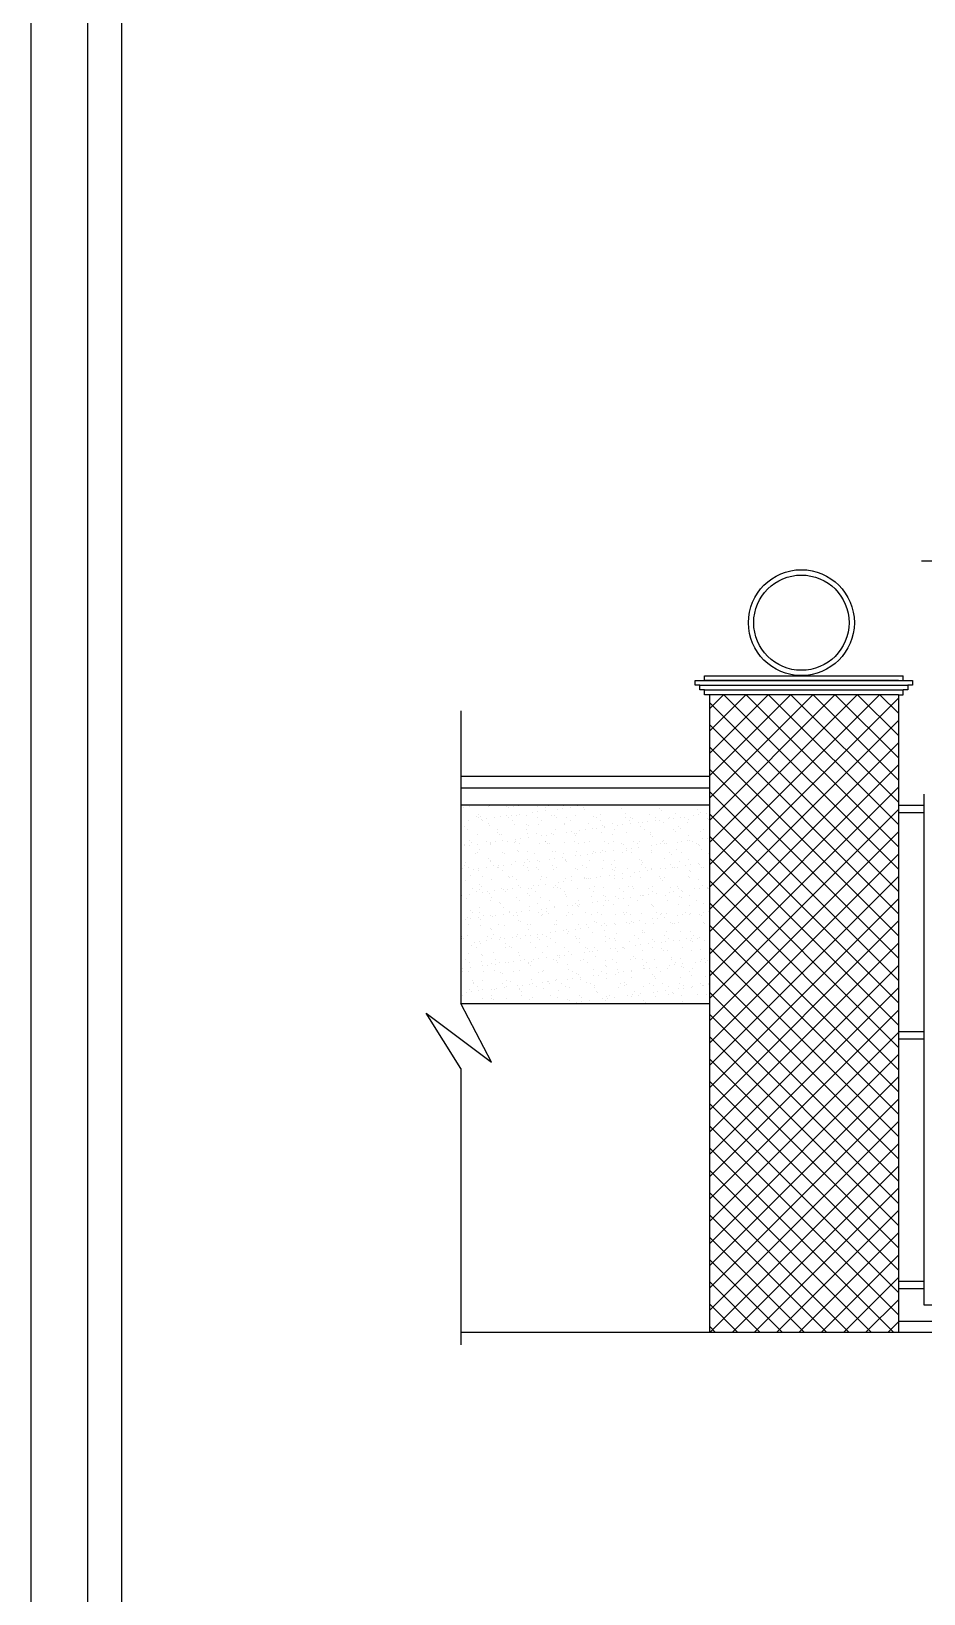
# Model space of a CAD drawing. Header units: metres. Extents: x 9436 to 9850, y -3407 to -3224.
# Drawn here: x 9478.36 to 9482.3, y -3256.16 to -3249.25 of the extents above; entities that cross this region are included whole.
import ezdxf

# ---------------------------------------------------------------- set-up
doc = ezdxf.new("R2010")
doc.units = ezdxf.units.M
doc.header["$MEASUREMENT"] = 0
doc.layers.add('SHEET_1', color=7, linetype='Continuous')

# ---------------------------------------------------------------- blocks, each defined once
blk = doc.blocks.new('GHH')
at = {"lineweight": 25, "ltscale": 60}
blk.add_line((-3.93566, 2.60113), (-1.19515, 2.60113), dxfattribs=at)
at = {"lineweight": 25, "ltscale": 72}
for p, q in [((-4.93581, 2.05164), (-4.93581, 2.07253)), ((-4.93581, 2.07253), (-3.9752, 2.07253)), ((-4.89404, 2.07253), (-4.89404, 2.09341)), ((-4.89404, 2.09341), (-4.01697, 2.09341)), ((-4.87316, 2.07253), (-4.89404, 2.07253)), ((-4.03785, 2.07253), (-4.87316, 2.07253)), ((-4.03785, 2.07253), (-4.01697, 2.07253)), ((-4.01697, 2.07253), (-4.01697, 2.09341)), ((-3.9752, 2.07253), (-3.9752, 2.05164)), ((-4.91493, 2.05164), (-4.93581, 2.05164)), ((-4.91493, 2.03076), (-4.91493, 2.05164)), ((-4.91493, 2.05164), (-4.01697, 2.05164)), ((-4.89404, 2.03076), (-4.91493, 2.03076)), ((-4.89404, 2.00988), (-4.89404, 2.03076)), ((-4.89404, 2.03076), (-4.01697, 2.03076)), ((-4.87316, 2.00988), (-4.89404, 2.00988)), ((-4.87316, 2.00988), (-4.87316, -0.80635)), ((-4.03785, 2.00988), (-4.87316, 2.00988)), ((-4.87316, 1.94684), (-4.81013, 2.00988)), ((-4.87316, 1.8484), (-4.71169, 2.00988)), ((-4.87316, 1.74996), (-4.61324, 2.00988)), ((-4.87316, 1.65152), (-4.5148, 2.00988)), ((-4.87316, 1.55307), (-4.41636, 2.00988)), ((-4.87316, 1.45463), (-4.31792, 2.00988)), ((-4.87316, 1.35619), (-4.21948, 2.00988)), ((-4.87316, 1.25775), (-4.12103, 2.00988)), ((-4.03785, 1.2391), (-4.80862, 2.00988)), ((-4.03785, 1.33755), (-4.71018, 2.00988)), ((-4.03785, 1.43599), (-4.61174, 2.00988)), ((-4.03785, 1.53443), (-4.5133, 2.00988)), ((-4.03785, 1.63287), (-4.41485, 2.00988)), ((-4.03785, 1.73132), (-4.31641, 2.00988)), ((-4.03785, 1.82976), (-4.21797, 2.00988)), ((-4.03785, 1.9282), (-4.11953, 2.00988)), ((-4.03785, 2.00988), (-4.03785, -0.80635)), ((-4.03785, 2.00988), (-4.01697, 2.00988)), ((-4.01697, 2.05164), (-3.99609, 2.05164)), ((-4.01697, 2.00988), (-4.01697, 2.03076)), ((-3.99609, 2.03076), (-4.01697, 2.03076)), ((-3.99609, 2.05164), (-3.99609, 2.03076)), ((-3.9752, 2.05164), (-3.99609, 2.05164)), ((-5.97146, 1.93892), (-5.97146, 0.6461)), ((-4.87316, 1.15931), (-4.03785, 1.99462)), ((-4.03785, 1.14066), (-4.87316, 1.97597)), ((-4.87316, 1.06086), (-4.03785, 1.89617)), ((-4.03785, 1.04222), (-4.87316, 1.87753)), ((-4.87316, 0.96242), (-4.03785, 1.79773)), ((-4.03785, 0.94378), (-4.87316, 1.77909)), ((-4.87316, 0.86398), (-4.03785, 1.69929)), ((-4.03785, 0.84533), (-4.87316, 1.68065)), ((-4.87316, 1.64843), (-5.97146, 1.64843)), ((-4.87316, 1.59753), (-5.97146, 1.59753)), ((-4.87316, 0.76554), (-4.03785, 1.60085)), ((-4.87316, 1.52118), (-5.97146, 1.52118)), ((-5.84509, 1.51882), (-5.84509, 1.51882)), ((-5.71503, 1.51906), (-5.71503, 1.51906)), ((-5.58496, 1.5193), (-5.58496, 1.5193)), ((-5.51797, 1.51921), (-5.51797, 1.51921)), ((-5.4549, 1.51953), (-5.4549, 1.51953)), ((-5.4301, 1.51958), (-5.4301, 1.51958)), ((-5.40864, 1.5206), (-5.40864, 1.5206)), ((-5.32483, 1.51977), (-5.32483, 1.51977)), ((-5.3018, 1.52009), (-5.3018, 1.52009)), ((-5.19477, 1.52001), (-5.19477, 1.52001)), ((-5.06471, 1.52024), (-5.06471, 1.52024)), ((-4.93464, 1.52048), (-4.93464, 1.52048)), ((-4.03785, 0.74689), (-4.87316, 1.5822)), ((-4.03785, 1.52118), (-3.9256, 1.52118)), ((-3.9256, 1.57002), (-3.9256, -0.68591)), ((-5.95974, 1.5102), (-5.95974, 1.5102)), ((-5.93652, 1.4529), (-5.93652, 1.4529)), ((-5.93478, 1.51785), (-5.93478, 1.51785)), ((-5.90078, 1.47295), (-5.90078, 1.47295)), ((-5.89321, 1.47976), (-5.89321, 1.47976)), ((-5.89238, 1.46585), (-5.89238, 1.46585)), ((-5.88551, 1.47271), (-5.88551, 1.47271)), ((-5.87979, 1.46037), (-5.87979, 1.46037)), ((-5.87476, 1.45463), (-5.87476, 1.45463)), ((-5.85805, 1.46323), (-5.85805, 1.46323)), ((-5.84694, 1.51426), (-5.84694, 1.51426)), ((-5.8241, 1.4677), (-5.8241, 1.4677)), ((-5.79394, 1.47243), (-5.79394, 1.47243)), ((-5.76766, 1.51642), (-5.76766, 1.51642)), ((-5.76737, 1.47517), (-5.76737, 1.47517)), ((-5.76231, 1.46609), (-5.76231, 1.46609)), ((-5.75996, 1.50936), (-5.75996, 1.50936)), ((-5.74563, 1.47803), (-5.74563, 1.47803)), ((-5.7447, 1.45487), (-5.7447, 1.45487)), ((-5.73761, 1.51566), (-5.73761, 1.51566)), ((-5.72362, 1.47607), (-5.72362, 1.47607)), ((-5.71168, 1.48251), (-5.71168, 1.48251)), ((-5.68114, 1.4765), (-5.68114, 1.4765)), ((-5.65495, 1.48997), (-5.65495, 1.48997)), ((-5.63321, 1.49284), (-5.63321, 1.49284)), ((-5.63225, 1.46633), (-5.63225, 1.46633)), ((-5.63077, 1.51514), (-5.63077, 1.51514)), ((-5.61464, 1.45511), (-5.61464, 1.45511)), ((-5.59925, 1.49731), (-5.59925, 1.49731)), ((-5.59807, 1.51272), (-5.59807, 1.51272)), ((-5.57181, 1.47789), (-5.57181, 1.47789)), ((-5.5565, 1.47463), (-5.5565, 1.47463)), ((-5.5488, 1.46758), (-5.5488, 1.46758)), ((-5.54252, 1.50477), (-5.54252, 1.50477)), ((-5.52078, 1.50764), (-5.52078, 1.50764)), ((-5.50218, 1.46656), (-5.50218, 1.46656)), ((-5.48683, 1.51211), (-5.48683, 1.51211)), ((-5.48457, 1.45534), (-5.48457, 1.45534)), ((-5.46497, 1.47738), (-5.46497, 1.47738)), ((-5.43095, 1.51129), (-5.43095, 1.51129)), ((-5.42325, 1.50423), (-5.42325, 1.50423)), ((-5.38692, 1.47094), (-5.38692, 1.47094)), ((-5.37212, 1.4668), (-5.37212, 1.4668)), ((-5.35451, 1.45558), (-5.35451, 1.45558)), ((-5.35217, 1.48144), (-5.35217, 1.48144)), ((-5.26136, 1.5076), (-5.26136, 1.5076)), ((-5.24284, 1.48284), (-5.24284, 1.48284)), ((-5.24206, 1.46703), (-5.24206, 1.46703)), ((-5.22444, 1.45581), (-5.22444, 1.45581)), ((-5.21979, 1.4695), (-5.21979, 1.4695)), ((-5.21209, 1.46245), (-5.21209, 1.46245)), ((-5.136, 1.48233), (-5.136, 1.48233)), ((-5.11199, 1.46727), (-5.11199, 1.46727)), ((-5.11105, 1.45344), (-5.11105, 1.45344)), ((-5.09438, 1.45605), (-5.09438, 1.45605)), ((-5.09424, 1.50616), (-5.09424, 1.50616)), ((-5.08654, 1.49911), (-5.08654, 1.49911)), ((-5.05432, 1.46091), (-5.05432, 1.46091)), ((-5.05021, 1.46581), (-5.05021, 1.46581)), ((-5.03258, 1.46377), (-5.03258, 1.46377)), ((-5.0232, 1.48639), (-5.0232, 1.48639)), ((-4.99863, 1.46824), (-4.99863, 1.46824)), ((-4.98193, 1.46751), (-4.98193, 1.46751)), ((-4.96432, 1.45629), (-4.96432, 1.45629)), ((-4.9419, 1.47571), (-4.9419, 1.47571)), ((-4.92465, 1.50247), (-4.92465, 1.50247)), ((-4.92016, 1.47857), (-4.92016, 1.47857)), ((-4.91387, 1.48778), (-4.91387, 1.48778)), ((-4.8862, 1.48304), (-4.8862, 1.48304)), ((-4.88308, 1.46438), (-4.88308, 1.46438)), ((-4.87539, 1.45732), (-4.87539, 1.45732)), ((-4.87316, 0.66709), (-4.03785, 1.5024)), ((-4.03785, 0.64845), (-4.87316, 1.48376)), ((-4.03785, 1.48966), (-3.9256, 1.48966)), ((-5.97048, 1.44843), (-5.97048, 1.44843)), ((-5.95711, 1.42972), (-5.95711, 1.42972)), ((-5.94142, 1.414), (-5.94142, 1.414)), ((-5.89815, 1.39247), (-5.89815, 1.39247)), ((-5.84918, 1.43941), (-5.84918, 1.43941)), ((-5.84431, 1.43379), (-5.84431, 1.43379)), ((-5.81136, 1.41424), (-5.81136, 1.41424)), ((-5.80761, 1.40132), (-5.80761, 1.40132)), ((-5.79991, 1.39427), (-5.79991, 1.39427)), ((-5.79131, 1.39196), (-5.79131, 1.39196)), ((-5.73498, 1.43518), (-5.73498, 1.43518)), ((-5.68205, 1.43798), (-5.68205, 1.43798)), ((-5.6813, 1.41448), (-5.6813, 1.41448)), ((-5.67851, 1.39602), (-5.67851, 1.39602)), ((-5.67436, 1.43092), (-5.67436, 1.43092)), ((-5.63802, 1.39763), (-5.63802, 1.39763)), ((-5.62814, 1.43467), (-5.62814, 1.43467)), ((-5.61644, 1.38691), (-5.61644, 1.38691)), ((-5.5947, 1.38977), (-5.5947, 1.38977)), ((-5.56918, 1.39742), (-5.56918, 1.39742)), ((-5.56074, 1.39424), (-5.56074, 1.39424)), ((-5.55123, 1.41471), (-5.55123, 1.41471)), ((-5.51534, 1.43873), (-5.51534, 1.43873)), ((-5.51247, 1.43428), (-5.51247, 1.43428)), ((-5.50401, 1.40171), (-5.50401, 1.40171)), ((-5.48228, 1.40457), (-5.48228, 1.40457)), ((-5.4709, 1.39619), (-5.4709, 1.39619)), ((-5.4632, 1.38914), (-5.4632, 1.38914)), ((-5.46234, 1.3969), (-5.46234, 1.3969)), ((-5.44832, 1.40904), (-5.44832, 1.40904)), ((-5.42117, 1.41495), (-5.42117, 1.41495)), ((-5.40601, 1.44013), (-5.40601, 1.44013)), ((-5.39159, 1.41651), (-5.39159, 1.41651)), ((-5.36985, 1.41937), (-5.36985, 1.41937)), ((-5.34954, 1.40097), (-5.34954, 1.40097)), ((-5.34535, 1.43285), (-5.34535, 1.43285)), ((-5.33765, 1.42579), (-5.33765, 1.42579)), ((-5.3359, 1.42384), (-5.3359, 1.42384)), ((-5.30131, 1.3925), (-5.30131, 1.3925)), ((-5.29917, 1.43962), (-5.29917, 1.43962)), ((-5.2911, 1.41518), (-5.2911, 1.41518)), ((-5.27917, 1.43131), (-5.27917, 1.43131)), ((-5.25743, 1.43417), (-5.25743, 1.43417)), ((-5.24021, 1.40236), (-5.24021, 1.40236)), ((-5.22347, 1.43864), (-5.22347, 1.43864)), ((-5.18637, 1.44368), (-5.18637, 1.44368)), ((-5.17576, 1.42915), (-5.17576, 1.42915)), ((-5.16674, 1.44611), (-5.16674, 1.44611)), ((-5.16104, 1.41542), (-5.16104, 1.41542)), ((-5.14501, 1.44897), (-5.14501, 1.44897)), ((-5.13419, 1.39106), (-5.13419, 1.39106)), ((-5.13337, 1.40185), (-5.13337, 1.40185)), ((-5.12649, 1.38401), (-5.12649, 1.38401)), ((-5.07704, 1.44507), (-5.07704, 1.44507)), ((-5.03098, 1.41566), (-5.03098, 1.41566)), ((-5.02057, 1.40591), (-5.02057, 1.40591)), ((-5.00864, 1.42772), (-5.00864, 1.42772)), ((-5.00094, 1.42066), (-5.00094, 1.42066)), ((-4.9702, 1.44456), (-4.9702, 1.44456)), ((-4.9646, 1.38737), (-4.9646, 1.38737)), ((-4.91124, 1.40731), (-4.91124, 1.40731)), ((-4.90091, 1.41589), (-4.90091, 1.41589)), ((-4.87316, 0.56865), (-4.03785, 1.40396)), ((-4.03785, 0.55001), (-4.87316, 1.38532)), ((-5.9711, 1.34981), (-5.9711, 1.34981)), ((-5.95448, 1.34925), (-5.95448, 1.34925)), ((-5.95371, 1.3425), (-5.95371, 1.3425)), ((-5.93316, 1.36466), (-5.93316, 1.36466)), ((-5.93197, 1.34537), (-5.93197, 1.34537)), ((-5.92546, 1.35761), (-5.92546, 1.35761)), ((-5.89801, 1.34984), (-5.89801, 1.34984)), ((-5.89552, 1.312), (-5.89552, 1.312)), ((-5.88913, 1.32431), (-5.88913, 1.32431)), ((-5.85864, 1.36127), (-5.85864, 1.36127)), ((-5.84167, 1.35331), (-5.84167, 1.35331)), ((-5.84128, 1.3573), (-5.84128, 1.3573)), ((-5.84103, 1.35005), (-5.84103, 1.35005)), ((-5.81955, 1.36017), (-5.81955, 1.36017)), ((-5.78559, 1.36464), (-5.78559, 1.36464)), ((-5.76357, 1.36097), (-5.76357, 1.36097)), ((-5.73235, 1.35471), (-5.73235, 1.35471)), ((-5.72886, 1.37211), (-5.72886, 1.37211)), ((-5.72858, 1.3615), (-5.72858, 1.3615)), ((-5.722, 1.32288), (-5.722, 1.32288)), ((-5.71431, 1.31582), (-5.71431, 1.31582)), ((-5.71097, 1.35028), (-5.71097, 1.35028)), ((-5.70712, 1.37497), (-5.70712, 1.37497)), ((-5.67587, 1.31555), (-5.67587, 1.31555)), ((-5.67317, 1.37944), (-5.67317, 1.37944)), ((-5.62551, 1.35419), (-5.62551, 1.35419)), ((-5.59852, 1.36174), (-5.59852, 1.36174)), ((-5.59645, 1.35953), (-5.59645, 1.35953)), ((-5.58875, 1.35248), (-5.58875, 1.35248)), ((-5.5809, 1.35052), (-5.5809, 1.35052)), ((-5.56655, 1.31694), (-5.56655, 1.31694)), ((-5.55242, 1.31918), (-5.55242, 1.31918)), ((-5.51271, 1.35826), (-5.51271, 1.35826)), ((-5.46845, 1.36198), (-5.46845, 1.36198)), ((-5.45971, 1.31643), (-5.45971, 1.31643)), ((-5.45084, 1.35076), (-5.45084, 1.35076)), ((-5.42686, 1.35584), (-5.42686, 1.35584)), ((-5.40338, 1.35965), (-5.40338, 1.35965)), ((-5.38529, 1.31775), (-5.38529, 1.31775)), ((-5.35308, 1.31344), (-5.35308, 1.31344)), ((-5.34691, 1.32049), (-5.34691, 1.32049)), ((-5.33839, 1.36221), (-5.33839, 1.36221)), ((-5.33134, 1.3163), (-5.33134, 1.3163)), ((-5.32078, 1.35099), (-5.32078, 1.35099)), ((-5.29739, 1.32077), (-5.29739, 1.32077)), ((-5.29654, 1.35914), (-5.29654, 1.35914)), ((-5.25974, 1.35441), (-5.25974, 1.35441)), ((-5.25204, 1.34735), (-5.25204, 1.34735)), ((-5.24066, 1.32824), (-5.24066, 1.32824)), ((-5.23758, 1.32189), (-5.23758, 1.32189)), ((-5.21892, 1.3311), (-5.21892, 1.3311)), ((-5.21571, 1.31406), (-5.21571, 1.31406)), ((-5.20833, 1.36245), (-5.20833, 1.36245)), ((-5.19071, 1.35123), (-5.19071, 1.35123)), ((-5.18497, 1.33557), (-5.18497, 1.33557)), ((-5.18374, 1.3632), (-5.18374, 1.3632)), ((-5.13074, 1.32138), (-5.13074, 1.32138)), ((-5.12824, 1.34304), (-5.12824, 1.34304)), ((-5.1065, 1.3459), (-5.1065, 1.3459)), ((-5.09016, 1.35071), (-5.09016, 1.35071)), ((-5.07826, 1.36269), (-5.07826, 1.36269)), ((-5.07441, 1.3646), (-5.07441, 1.3646)), ((-5.07254, 1.35037), (-5.07254, 1.35037)), ((-5.06065, 1.35147), (-5.06065, 1.35147)), ((-5.04859, 1.31262), (-5.04859, 1.31262)), ((-5.01794, 1.32544), (-5.01794, 1.32544)), ((-5.01581, 1.35784), (-5.01581, 1.35784)), ((-4.99407, 1.3607), (-4.99407, 1.3607)), ((-4.96757, 1.36409), (-4.96757, 1.36409)), ((-4.96012, 1.36517), (-4.96012, 1.36517)), ((-4.9482, 1.36292), (-4.9482, 1.36292)), ((-4.93059, 1.3517), (-4.93059, 1.3517)), ((-4.92303, 1.34928), (-4.92303, 1.34928)), ((-4.91533, 1.34222), (-4.91533, 1.34222)), ((-4.90861, 1.32683), (-4.90861, 1.32683)), ((-4.90339, 1.37264), (-4.90339, 1.37264)), ((-4.88165, 1.37551), (-4.88165, 1.37551)), ((-5.95498, 1.25645), (-5.95498, 1.25645)), ((-5.95185, 1.26877), (-5.95185, 1.26877)), ((-5.93737, 1.24523), (-5.93737, 1.24523)), ((-5.90769, 1.30942), (-5.90769, 1.30942)), ((-5.85951, 1.24677), (-5.85951, 1.24677)), ((-5.84756, 1.28622), (-5.84756, 1.28622)), ((-5.83986, 1.27917), (-5.83986, 1.27917)), ((-5.83904, 1.27284), (-5.83904, 1.27284)), ((-5.82491, 1.25668), (-5.82491, 1.25668)), ((-5.8073, 1.24546), (-5.8073, 1.24546)), ((-5.80352, 1.24587), (-5.80352, 1.24587)), ((-5.80278, 1.25424), (-5.80278, 1.25424)), ((-5.78868, 1.31148), (-5.78868, 1.31148)), ((-5.78104, 1.2571), (-5.78104, 1.2571)), ((-5.77763, 1.30965), (-5.77763, 1.30965)), ((-5.74708, 1.26157), (-5.74708, 1.26157)), ((-5.72972, 1.27423), (-5.72972, 1.27423)), ((-5.69485, 1.25692), (-5.69485, 1.25692)), ((-5.69035, 1.26904), (-5.69035, 1.26904)), ((-5.67797, 1.28253), (-5.67797, 1.28253)), ((-5.67724, 1.2457), (-5.67724, 1.2457)), ((-5.66861, 1.2719), (-5.66861, 1.2719)), ((-5.64756, 1.30989), (-5.64756, 1.30989)), ((-5.6364, 1.24444), (-5.6364, 1.24444)), ((-5.63466, 1.27637), (-5.63466, 1.27637)), ((-5.62288, 1.27372), (-5.62288, 1.27372)), ((-5.57793, 1.28384), (-5.57793, 1.28384)), ((-5.56479, 1.25716), (-5.56479, 1.25716)), ((-5.55619, 1.2867), (-5.55619, 1.2867)), ((-5.54717, 1.24593), (-5.54717, 1.24593)), ((-5.52224, 1.29117), (-5.52224, 1.29117)), ((-5.5175, 1.31013), (-5.5175, 1.31013)), ((-5.51085, 1.28109), (-5.51085, 1.28109)), ((-5.51007, 1.27778), (-5.51007, 1.27778)), ((-5.50315, 1.27404), (-5.50315, 1.27404)), ((-5.46551, 1.29864), (-5.46551, 1.29864)), ((-5.44377, 1.3015), (-5.44377, 1.3015)), ((-5.43472, 1.25739), (-5.43472, 1.25739)), ((-5.41711, 1.24617), (-5.41711, 1.24617)), ((-5.40981, 1.30597), (-5.40981, 1.30597)), ((-5.40075, 1.27918), (-5.40075, 1.27918)), ((-5.38744, 1.31036), (-5.38744, 1.31036)), ((-5.3776, 1.3107), (-5.3776, 1.3107)), ((-5.34126, 1.2774), (-5.34126, 1.2774)), ((-5.30466, 1.25763), (-5.30466, 1.25763)), ((-5.29391, 1.27867), (-5.29391, 1.27867)), ((-5.28705, 1.24641), (-5.28705, 1.24641)), ((-5.25737, 1.3106), (-5.25737, 1.3106)), ((-5.1811, 1.28273), (-5.1811, 1.28273)), ((-5.17459, 1.25786), (-5.17459, 1.25786)), ((-5.17414, 1.27596), (-5.17414, 1.27596)), ((-5.16644, 1.26891), (-5.16644, 1.26891)), ((-5.15698, 1.24664), (-5.15698, 1.24664)), ((-5.12731, 1.31084), (-5.12731, 1.31084)), ((-5.07178, 1.28412), (-5.07178, 1.28412)), ((-5.06799, 1.24284), (-5.06799, 1.24284)), ((-5.04453, 1.2581), (-5.04453, 1.2581)), ((-5.04089, 1.30557), (-5.04089, 1.30557)), ((-5.03404, 1.24731), (-5.03404, 1.24731)), ((-5.02692, 1.24688), (-5.02692, 1.24688)), ((-5.0153, 1.24497), (-5.0153, 1.24497)), ((-5.00455, 1.27227), (-5.00455, 1.27227)), ((-4.99725, 1.31107), (-4.99725, 1.31107)), ((-4.97731, 1.25477), (-4.97731, 1.25477)), ((-4.96494, 1.28361), (-4.96494, 1.28361)), ((-4.95557, 1.25764), (-4.95557, 1.25764)), ((-4.92161, 1.26211), (-4.92161, 1.26211)), ((-4.91447, 1.25834), (-4.91447, 1.25834)), ((-4.90598, 1.24636), (-4.90598, 1.24636)), ((-4.89685, 1.24712), (-4.89685, 1.24712)), ((-4.879, 1.30893), (-4.879, 1.30893)), ((-4.87316, 0.47021), (-4.03785, 1.30552)), ((-4.03785, 0.45157), (-4.87316, 1.28688)), ((-5.96541, 1.24251), (-5.96541, 1.24251)), ((-5.94922, 1.1883), (-5.94922, 1.1883)), ((-5.92907, 1.20921), (-5.92907, 1.20921)), ((-5.9152, 1.23944), (-5.9152, 1.23944)), ((-5.89346, 1.2423), (-5.89346, 1.2423)), ((-5.89289, 1.23152), (-5.89289, 1.23152)), ((-5.87396, 1.20483), (-5.87396, 1.20483)), ((-5.83641, 1.19236), (-5.83641, 1.19236)), ((-5.78605, 1.23101), (-5.78605, 1.23101)), ((-5.76195, 1.20778), (-5.76195, 1.20778)), ((-5.75425, 1.20073), (-5.75425, 1.20073)), ((-5.7439, 1.20507), (-5.7439, 1.20507)), ((-5.72709, 1.19376), (-5.72709, 1.19376)), ((-5.67324, 1.23507), (-5.67324, 1.23507)), ((-5.6287, 1.23738), (-5.6287, 1.23738)), ((-5.62025, 1.19324), (-5.62025, 1.19324)), ((-5.61383, 1.20531), (-5.61383, 1.20531)), ((-5.59237, 1.20409), (-5.59237, 1.20409)), ((-5.56392, 1.23647), (-5.56392, 1.23647)), ((-5.53942, 1.18077), (-5.53942, 1.18077)), ((-5.51768, 1.18363), (-5.51768, 1.18363)), ((-5.50744, 1.19731), (-5.50744, 1.19731)), ((-5.48377, 1.20554), (-5.48377, 1.20554)), ((-5.48373, 1.1881), (-5.48373, 1.1881)), ((-5.46681, 1.24074), (-5.46681, 1.24074)), ((-5.45708, 1.23595), (-5.45708, 1.23595)), ((-5.427, 1.19557), (-5.427, 1.19557)), ((-5.42524, 1.20265), (-5.42524, 1.20265)), ((-5.41754, 1.1956), (-5.41754, 1.1956)), ((-5.40526, 1.19843), (-5.40526, 1.19843)), ((-5.39812, 1.1987), (-5.39812, 1.1987)), ((-5.37131, 1.2029), (-5.37131, 1.2029)), ((-5.35371, 1.20578), (-5.35371, 1.20578)), ((-5.34427, 1.24002), (-5.34427, 1.24002)), ((-5.31458, 1.21037), (-5.31458, 1.21037)), ((-5.29969, 1.23931), (-5.29969, 1.23931)), ((-5.29284, 1.21323), (-5.29284, 1.21323)), ((-5.29199, 1.23225), (-5.29199, 1.23225)), ((-5.29128, 1.19819), (-5.29128, 1.19819)), ((-5.25888, 1.2177), (-5.25888, 1.2177)), ((-5.25566, 1.19896), (-5.25566, 1.19896)), ((-5.23495, 1.24141), (-5.23495, 1.24141)), ((-5.22364, 1.20601), (-5.22364, 1.20601)), ((-5.20215, 1.22517), (-5.20215, 1.22517)), ((-5.18041, 1.22804), (-5.18041, 1.22804)), ((-5.17847, 1.20225), (-5.17847, 1.20225)), ((-5.14646, 1.23251), (-5.14646, 1.23251)), ((-5.1301, 1.23561), (-5.1301, 1.23561)), ((-5.12811, 1.2409), (-5.12811, 1.2409)), ((-5.09358, 1.20625), (-5.09358, 1.20625)), ((-5.08973, 1.23997), (-5.08973, 1.23997)), ((-5.08853, 1.19752), (-5.08853, 1.19752)), ((-5.08084, 1.19047), (-5.08084, 1.19047)), ((-5.06915, 1.20365), (-5.06915, 1.20365)), ((-4.96351, 1.20649), (-4.96351, 1.20649)), ((-4.96298, 1.23418), (-4.96298, 1.23418)), ((-4.96231, 1.20314), (-4.96231, 1.20314)), ((-4.95528, 1.22713), (-4.95528, 1.22713)), ((-4.91895, 1.19383), (-4.91895, 1.19383)), ((-4.87316, 0.37177), (-4.03785, 1.20708)), ((-4.03785, 0.35312), (-4.87316, 1.18843)), ((-5.96738, 1.12443), (-5.96738, 1.12443)), ((-5.94659, 1.10782), (-5.94659, 1.10782)), ((-5.93342, 1.1289), (-5.93342, 1.1289)), ((-5.92125, 1.15186), (-5.92125, 1.15186)), ((-5.90363, 1.14064), (-5.90363, 1.14064)), ((-5.89026, 1.15105), (-5.89026, 1.15105)), ((-5.8875, 1.17112), (-5.8875, 1.17112)), ((-5.87981, 1.16407), (-5.87981, 1.16407)), ((-5.87669, 1.13637), (-5.87669, 1.13637)), ((-5.85495, 1.13923), (-5.85495, 1.13923)), ((-5.84347, 1.13077), (-5.84347, 1.13077)), ((-5.83378, 1.11189), (-5.83378, 1.11189)), ((-5.821, 1.1437), (-5.821, 1.1437)), ((-5.79118, 1.1521), (-5.79118, 1.1521)), ((-5.78342, 1.15053), (-5.78342, 1.15053)), ((-5.77357, 1.14088), (-5.77357, 1.14088)), ((-5.76427, 1.15117), (-5.76427, 1.15117)), ((-5.74253, 1.15403), (-5.74253, 1.15403)), ((-5.72446, 1.11328), (-5.72446, 1.11328)), ((-5.71792, 1.16743), (-5.71792, 1.16743)), ((-5.70858, 1.1585), (-5.70858, 1.1585)), ((-5.67635, 1.12934), (-5.67635, 1.12934)), ((-5.67061, 1.1546), (-5.67061, 1.1546)), ((-5.66865, 1.12228), (-5.66865, 1.12228)), ((-5.66112, 1.15233), (-5.66112, 1.15233)), ((-5.65185, 1.16597), (-5.65185, 1.16597)), ((-5.64351, 1.14111), (-5.64351, 1.14111)), ((-5.63011, 1.16883), (-5.63011, 1.16883)), ((-5.61762, 1.11277), (-5.61762, 1.11277)), ((-5.59615, 1.1733), (-5.59615, 1.1733)), ((-5.56129, 1.15599), (-5.56129, 1.15599)), ((-5.5508, 1.16599), (-5.5508, 1.16599)), ((-5.5431, 1.15894), (-5.5431, 1.15894)), ((-5.53106, 1.15257), (-5.53106, 1.15257)), ((-5.51344, 1.14135), (-5.51344, 1.14135)), ((-5.50676, 1.12564), (-5.50676, 1.12564)), ((-5.50481, 1.11683), (-5.50481, 1.11683)), ((-5.45445, 1.15548), (-5.45445, 1.15548)), ((-5.40099, 1.15281), (-5.40099, 1.15281)), ((-5.39549, 1.11823), (-5.39549, 1.11823)), ((-5.38338, 1.14159), (-5.38338, 1.14159)), ((-5.38121, 1.1623), (-5.38121, 1.1623)), ((-5.34164, 1.15954), (-5.34164, 1.15954)), ((-5.33964, 1.12421), (-5.33964, 1.12421)), ((-5.33194, 1.11716), (-5.33194, 1.11716)), ((-5.28865, 1.11772), (-5.28865, 1.11772)), ((-5.27607, 1.1073), (-5.27607, 1.1073)), ((-5.27093, 1.15304), (-5.27093, 1.15304)), ((-5.25433, 1.11017), (-5.25433, 1.11017)), ((-5.25332, 1.14182), (-5.25332, 1.14182)), ((-5.23232, 1.16094), (-5.23232, 1.16094)), ((-5.22037, 1.11464), (-5.22037, 1.11464)), ((-5.21409, 1.16087), (-5.21409, 1.16087)), ((-5.20639, 1.15381), (-5.20639, 1.15381)), ((-5.17584, 1.12178), (-5.17584, 1.12178)), ((-5.17005, 1.12052), (-5.17005, 1.12052)), ((-5.16365, 1.12211), (-5.16365, 1.12211)), ((-5.14191, 1.12497), (-5.14191, 1.12497)), ((-5.14086, 1.15328), (-5.14086, 1.15328)), ((-5.12548, 1.16043), (-5.12548, 1.16043)), ((-5.12325, 1.14206), (-5.12325, 1.14206)), ((-5.10795, 1.12944), (-5.10795, 1.12944)), ((-5.06652, 1.12317), (-5.06652, 1.12317)), ((-5.05122, 1.13691), (-5.05122, 1.13691)), ((-5.0445, 1.15717), (-5.0445, 1.15717)), ((-5.02948, 1.13977), (-5.02948, 1.13977)), ((-5.01267, 1.16449), (-5.01267, 1.16449)), ((-5.0108, 1.15352), (-5.0108, 1.15352)), ((-5.00293, 1.11908), (-5.00293, 1.11908)), ((-4.99553, 1.14424), (-4.99553, 1.14424)), ((-4.99523, 1.11203), (-4.99523, 1.11203)), ((-4.99319, 1.14229), (-4.99319, 1.14229)), ((-4.95968, 1.12266), (-4.95968, 1.12266)), ((-4.9388, 1.15171), (-4.9388, 1.15171)), ((-4.91706, 1.15457), (-4.91706, 1.15457)), ((-4.90335, 1.16588), (-4.90335, 1.16588)), ((-4.8831, 1.15904), (-4.8831, 1.15904)), ((-4.88074, 1.15375), (-4.88074, 1.15375)), ((-4.87738, 1.15574), (-4.87738, 1.15574)), ((-4.87316, 0.27332), (-4.03785, 1.10864)), ((-5.97029, 1.10001), (-5.97029, 1.10001)), ((-5.96902, 1.09412), (-5.96902, 1.09412)), ((-5.92745, 1.05602), (-5.92745, 1.05602)), ((-5.91975, 1.04897), (-5.91975, 1.04897)), ((-5.88763, 1.07057), (-5.88763, 1.07057)), ((-5.88752, 1.04728), (-5.88752, 1.04728)), ((-5.8699, 1.03606), (-5.8699, 1.03606)), ((-5.84023, 1.10025), (-5.84023, 1.10025)), ((-5.81645, 1.03616), (-5.81645, 1.03616)), ((-5.8019, 1.09268), (-5.8019, 1.09268)), ((-5.7942, 1.08563), (-5.7942, 1.08563)), ((-5.78249, 1.04063), (-5.78249, 1.04063)), ((-5.78079, 1.07006), (-5.78079, 1.07006)), ((-5.75787, 1.05233), (-5.75787, 1.05233)), ((-5.75745, 1.04751), (-5.75745, 1.04751)), ((-5.73984, 1.03629), (-5.73984, 1.03629)), ((-5.72576, 1.0481), (-5.72576, 1.0481)), ((-5.71017, 1.10048), (-5.71017, 1.10048)), ((-5.70402, 1.05096), (-5.70402, 1.05096)), ((-5.67007, 1.05543), (-5.67007, 1.05543)), ((-5.66798, 1.07412), (-5.66798, 1.07412)), ((-5.63231, 1.08899), (-5.63231, 1.08899)), ((-5.62739, 1.04775), (-5.62739, 1.04775)), ((-5.61334, 1.0629), (-5.61334, 1.0629)), ((-5.60978, 1.03653), (-5.60978, 1.03653)), ((-5.5916, 1.06576), (-5.5916, 1.06576)), ((-5.59074, 1.0509), (-5.59074, 1.0509)), ((-5.58305, 1.04384), (-5.58305, 1.04384)), ((-5.5801, 1.10072), (-5.5801, 1.10072)), ((-5.55866, 1.07552), (-5.55866, 1.07552)), ((-5.55764, 1.07023), (-5.55764, 1.07023)), ((-5.50218, 1.03636), (-5.50218, 1.03636)), ((-5.50092, 1.0777), (-5.50092, 1.0777)), ((-5.49732, 1.04798), (-5.49732, 1.04798)), ((-5.47971, 1.03676), (-5.47971, 1.03676)), ((-5.47918, 1.08057), (-5.47918, 1.08057)), ((-5.46519, 1.08755), (-5.46519, 1.08755)), ((-5.45749, 1.0805), (-5.45749, 1.0805)), ((-5.45182, 1.07501), (-5.45182, 1.07501)), ((-5.45004, 1.10096), (-5.45004, 1.10096)), ((-5.44522, 1.08504), (-5.44522, 1.08504)), ((-5.42116, 1.0472), (-5.42116, 1.0472)), ((-5.39286, 1.03775), (-5.39286, 1.03775)), ((-5.38849, 1.0925), (-5.38849, 1.0925)), ((-5.36726, 1.04822), (-5.36726, 1.04822)), ((-5.36675, 1.09537), (-5.36675, 1.09537)), ((-5.34965, 1.037), (-5.34965, 1.037)), ((-5.33901, 1.07907), (-5.33901, 1.07907)), ((-5.3328, 1.09984), (-5.3328, 1.09984)), ((-5.31997, 1.10119), (-5.31997, 1.10119)), ((-5.29561, 1.08386), (-5.29561, 1.08386)), ((-5.28602, 1.03724), (-5.28602, 1.03724)), ((-5.25403, 1.04577), (-5.25403, 1.04577)), ((-5.24634, 1.03871), (-5.24634, 1.03871)), ((-5.2372, 1.04846), (-5.2372, 1.04846)), ((-5.22969, 1.08046), (-5.22969, 1.08046)), ((-5.21958, 1.03724), (-5.21958, 1.03724)), ((-5.18991, 1.10143), (-5.18991, 1.10143)), ((-5.17321, 1.04131), (-5.17321, 1.04131)), ((-5.12848, 1.08242), (-5.12848, 1.08242)), ((-5.12285, 1.07995), (-5.12285, 1.07995)), ((-5.12078, 1.07537), (-5.12078, 1.07537)), ((-5.10713, 1.04869), (-5.10713, 1.04869)), ((-5.08952, 1.03747), (-5.08952, 1.03747)), ((-5.08445, 1.04207), (-5.08445, 1.04207)), ((-5.06389, 1.0427), (-5.06389, 1.0427)), ((-5.05985, 1.10167), (-5.05985, 1.10167)), ((-5.01004, 1.08402), (-5.01004, 1.08402)), ((-4.99097, 1.0367), (-4.99097, 1.0367)), ((-4.97707, 1.04893), (-4.97707, 1.04893)), ((-4.95946, 1.03771), (-4.95946, 1.03771)), ((-4.9589, 1.07873), (-4.9589, 1.07873)), ((-4.95705, 1.04219), (-4.95705, 1.04219)), ((-4.95702, 1.04117), (-4.95702, 1.04117)), ((-4.92978, 1.1019), (-4.92978, 1.1019)), ((-4.91733, 1.04064), (-4.91733, 1.04064)), ((-4.90072, 1.08541), (-4.90072, 1.08541)), ((-4.90029, 1.04864), (-4.90029, 1.04864)), ((-4.87855, 1.0515), (-4.87855, 1.0515)), ((-4.03785, 0.25468), (-4.87316, 1.08999)), ((-5.95061, 1.0185), (-5.95061, 1.0185)), ((-5.94396, 1.02735), (-5.94396, 1.02735)), ((-5.93656, 0.99543), (-5.93656, 0.99543)), ((-5.92887, 1.02136), (-5.92887, 1.02136)), ((-5.89491, 1.02583), (-5.89491, 1.02583)), ((-5.88499, 0.9901), (-5.88499, 0.9901)), ((-5.88342, 1.01568), (-5.88342, 1.01568)), ((-5.84185, 0.97758), (-5.84185, 0.97758)), ((-5.83819, 1.0333), (-5.83819, 1.0333)), ((-5.83415, 0.97053), (-5.83415, 0.97053)), ((-5.83115, 1.03141), (-5.83115, 1.03141)), ((-5.8065, 0.99566), (-5.8065, 0.99566)), ((-5.77815, 0.98958), (-5.77815, 0.98958)), ((-5.72183, 1.03281), (-5.72183, 1.03281)), ((-5.7163, 1.01424), (-5.7163, 1.01424)), ((-5.7086, 1.00719), (-5.7086, 1.00719)), ((-5.67643, 0.9959), (-5.67643, 0.9959)), ((-5.67226, 0.97389), (-5.67226, 0.97389)), ((-5.66535, 0.99365), (-5.66535, 0.99365)), ((-5.61499, 1.03229), (-5.61499, 1.03229)), ((-5.55603, 0.99504), (-5.55603, 0.99504)), ((-5.54671, 1.01055), (-5.54671, 1.01055)), ((-5.54637, 0.99613), (-5.54637, 0.99613)), ((-5.51914, 0.96717), (-5.51914, 0.96717)), ((-5.50514, 0.97245), (-5.50514, 0.97245)), ((-5.46241, 0.97464), (-5.46241, 0.97464)), ((-5.44919, 0.99453), (-5.44919, 0.99453)), ((-5.44067, 0.9775), (-5.44067, 0.9775)), ((-5.41631, 0.99637), (-5.41631, 0.99637)), ((-5.40671, 0.98197), (-5.40671, 0.98197)), ((-5.37959, 1.00911), (-5.37959, 1.00911)), ((-5.37189, 1.00206), (-5.37189, 1.00206)), ((-5.34998, 0.98944), (-5.34998, 0.98944)), ((-5.33638, 0.99859), (-5.33638, 0.99859)), ((-5.33555, 0.96876), (-5.33555, 0.96876)), ((-5.32824, 0.9923), (-5.32824, 0.9923)), ((-5.29429, 0.99677), (-5.29429, 0.99677)), ((-5.28624, 0.99661), (-5.28624, 0.99661)), ((-5.23756, 1.00424), (-5.23756, 1.00424)), ((-5.22706, 0.99999), (-5.22706, 0.99999)), ((-5.21582, 1.0071), (-5.21582, 1.0071)), ((-5.21, 1.00542), (-5.21, 1.00542)), ((-5.18187, 1.01157), (-5.18187, 1.01157)), ((-5.16843, 0.96733), (-5.16843, 0.96733)), ((-5.15618, 0.99684), (-5.15618, 0.99684)), ((-5.12514, 1.01904), (-5.12514, 1.01904)), ((-5.12022, 0.99948), (-5.12022, 0.99948)), ((-5.1034, 1.0219), (-5.1034, 1.0219)), ((-5.06944, 1.02637), (-5.06944, 1.02637)), ((-5.04288, 1.00398), (-5.04288, 1.00398)), ((-5.03518, 0.99693), (-5.03518, 0.99693)), ((-5.02612, 0.99708), (-5.02612, 0.99708)), ((-5.01271, 1.03384), (-5.01271, 1.03384)), ((-5.00741, 1.00354), (-5.00741, 1.00354)), ((-4.90963, 1.03359), (-4.90963, 1.03359)), ((-4.89809, 1.00494), (-4.89809, 1.00494)), ((-4.89605, 0.99732), (-4.89605, 0.99732)), ((-4.87329, 1.00029), (-4.87329, 1.00029)), ((-4.87316, 0.17488), (-4.03785, 1.01019)), ((-4.03785, 0.15624), (-4.87316, 0.99155)), ((-5.96883, 0.90796), (-5.96883, 0.90796)), ((-5.9674, 0.94093), (-5.9674, 0.94093)), ((-5.96624, 0.93123), (-5.96624, 0.93123)), ((-5.9597, 0.93387), (-5.9597, 0.93387)), ((-5.94132, 0.94687), (-5.94132, 0.94687)), ((-5.92337, 0.90058), (-5.92337, 0.90058)), ((-5.9121, 0.91543), (-5.9121, 0.91543)), ((-5.89036, 0.91829), (-5.89036, 0.91829)), ((-5.88236, 0.90962), (-5.88236, 0.90962)), ((-5.85641, 0.92276), (-5.85641, 0.92276)), ((-5.85378, 0.94269), (-5.85378, 0.94269)), ((-5.83617, 0.93147), (-5.83617, 0.93147)), ((-5.82852, 0.95094), (-5.82852, 0.95094)), ((-5.79968, 0.93023), (-5.79968, 0.93023)), ((-5.79782, 0.93723), (-5.79782, 0.93723)), ((-5.77794, 0.93309), (-5.77794, 0.93309)), ((-5.77552, 0.90911), (-5.77552, 0.90911)), ((-5.75624, 0.89914), (-5.75624, 0.89914)), ((-5.74398, 0.93757), (-5.74398, 0.93757)), ((-5.72372, 0.94293), (-5.72372, 0.94293)), ((-5.71919, 0.95233), (-5.71919, 0.95233)), ((-5.70611, 0.93171), (-5.70611, 0.93171)), ((-5.68725, 0.94503), (-5.68725, 0.94503)), ((-5.66551, 0.9479), (-5.66551, 0.9479)), ((-5.66272, 0.91317), (-5.66272, 0.91317)), ((-5.63156, 0.95237), (-5.63156, 0.95237)), ((-5.63069, 0.9358), (-5.63069, 0.9358)), ((-5.62299, 0.92874), (-5.62299, 0.92874)), ((-5.61235, 0.95182), (-5.61235, 0.95182)), ((-5.59366, 0.94316), (-5.59366, 0.94316)), ((-5.57604, 0.93194), (-5.57604, 0.93194)), ((-5.57483, 0.95983), (-5.57483, 0.95983)), ((-5.55339, 0.91457), (-5.55339, 0.91457)), ((-5.55309, 0.9627), (-5.55309, 0.9627)), ((-5.49955, 0.95588), (-5.49955, 0.95588)), ((-5.49744, 0.9654), (-5.49744, 0.9654)), ((-5.46359, 0.9434), (-5.46359, 0.9434)), ((-5.46111, 0.93211), (-5.46111, 0.93211)), ((-5.44655, 0.91406), (-5.44655, 0.91406)), ((-5.44598, 0.93218), (-5.44598, 0.93218)), ((-5.39023, 0.95728), (-5.39023, 0.95728)), ((-5.33375, 0.91812), (-5.33375, 0.91812)), ((-5.33353, 0.94364), (-5.33353, 0.94364)), ((-5.31592, 0.93242), (-5.31592, 0.93242)), ((-5.29398, 0.93067), (-5.29398, 0.93067)), ((-5.28629, 0.92362), (-5.28629, 0.92362)), ((-5.28339, 0.95677), (-5.28339, 0.95677)), ((-5.22443, 0.91951), (-5.22443, 0.91951)), ((-5.20347, 0.94387), (-5.20347, 0.94387)), ((-5.19905, 0.90117), (-5.19905, 0.90117)), ((-5.18585, 0.93265), (-5.18585, 0.93265)), ((-5.17731, 0.90403), (-5.17731, 0.90403)), ((-5.17058, 0.96083), (-5.17058, 0.96083)), ((-5.16073, 0.96027), (-5.16073, 0.96027)), ((-5.14336, 0.9085), (-5.14336, 0.9085)), ((-5.1244, 0.92698), (-5.1244, 0.92698)), ((-5.11759, 0.919), (-5.11759, 0.919)), ((-5.08663, 0.91597), (-5.08663, 0.91597)), ((-5.0734, 0.94411), (-5.0734, 0.94411)), ((-5.06489, 0.91883), (-5.06489, 0.91883)), ((-5.06126, 0.96222), (-5.06126, 0.96222)), ((-5.05579, 0.93289), (-5.05579, 0.93289)), ((-5.03094, 0.9233), (-5.03094, 0.9233)), ((-5.00478, 0.92307), (-5.00478, 0.92307)), ((-4.99884, 0.96363), (-4.99884, 0.96363)), ((-4.97421, 0.93077), (-4.97421, 0.93077)), ((-4.95727, 0.92554), (-4.95727, 0.92554)), ((-4.95442, 0.96171), (-4.95442, 0.96171)), ((-4.95247, 0.93363), (-4.95247, 0.93363)), ((-4.94958, 0.91849), (-4.94958, 0.91849)), ((-4.94334, 0.94434), (-4.94334, 0.94434)), ((-4.92573, 0.93312), (-4.92573, 0.93312)), ((-4.91851, 0.9381), (-4.91851, 0.9381)), ((-4.89546, 0.92446), (-4.89546, 0.92446)), ((-4.87316, 0.07644), (-4.03785, 0.91175)), ((-5.95012, 0.83787), (-5.95012, 0.83787)), ((-5.93869, 0.8664), (-5.93869, 0.8664)), ((-5.90283, 0.89084), (-5.90283, 0.89084)), ((-5.8818, 0.86248), (-5.8818, 0.86248)), ((-5.87973, 0.82915), (-5.87973, 0.82915)), ((-5.8741, 0.85543), (-5.8741, 0.85543)), ((-5.82589, 0.87046), (-5.82589, 0.87046)), ((-5.82005, 0.83811), (-5.82005, 0.83811)), ((-5.77289, 0.82863), (-5.77289, 0.82863)), ((-5.77277, 0.89108), (-5.77277, 0.89108)), ((-5.74855, 0.89209), (-5.74855, 0.89209)), ((-5.73943, 0.83003), (-5.73943, 0.83003)), ((-5.71656, 0.87186), (-5.71656, 0.87186)), ((-5.71221, 0.85879), (-5.71221, 0.85879)), ((-5.70548, 0.8345), (-5.70548, 0.8345)), ((-5.68999, 0.83834), (-5.68999, 0.83834)), ((-5.66009, 0.8327), (-5.66009, 0.8327)), ((-5.64875, 0.84197), (-5.64875, 0.84197)), ((-5.6427, 0.89131), (-5.6427, 0.89131)), ((-5.62701, 0.84483), (-5.62701, 0.84483)), ((-5.60972, 0.87135), (-5.60972, 0.87135)), ((-5.59305, 0.8493), (-5.59305, 0.8493)), ((-5.58666, 0.89545), (-5.58666, 0.89545)), ((-5.55993, 0.83858), (-5.55993, 0.83858)), ((-5.55076, 0.83409), (-5.55076, 0.83409)), ((-5.54509, 0.85736), (-5.54509, 0.85736)), ((-5.53739, 0.8503), (-5.53739, 0.8503)), ((-5.53632, 0.85677), (-5.53632, 0.85677)), ((-5.51458, 0.85963), (-5.51458, 0.85963)), ((-5.51264, 0.89155), (-5.51264, 0.89155)), ((-5.49692, 0.87541), (-5.49692, 0.87541)), ((-5.48063, 0.8641), (-5.48063, 0.8641)), ((-5.44392, 0.83358), (-5.44392, 0.83358)), ((-5.42986, 0.83881), (-5.42986, 0.83881)), ((-5.4239, 0.87157), (-5.4239, 0.87157)), ((-5.41954, 0.89401), (-5.41954, 0.89401)), ((-5.41184, 0.88696), (-5.41184, 0.88696)), ((-5.40216, 0.87443), (-5.40216, 0.87443)), ((-5.38759, 0.8768), (-5.38759, 0.8768)), ((-5.38258, 0.89179), (-5.38258, 0.89179)), ((-5.3755, 0.85366), (-5.3755, 0.85366)), ((-5.36821, 0.8789), (-5.36821, 0.8789)), ((-5.33112, 0.83764), (-5.33112, 0.83764)), ((-5.31148, 0.88637), (-5.31148, 0.88637)), ((-5.2998, 0.83905), (-5.2998, 0.83905)), ((-5.28974, 0.88923), (-5.28974, 0.88923)), ((-5.28075, 0.87629), (-5.28075, 0.87629)), ((-5.25578, 0.8937), (-5.25578, 0.8937)), ((-5.25251, 0.89202), (-5.25251, 0.89202)), ((-5.24995, 0.89032), (-5.24995, 0.89032)), ((-5.22179, 0.83904), (-5.22179, 0.83904)), ((-5.20838, 0.85223), (-5.20838, 0.85223)), ((-5.20068, 0.84517), (-5.20068, 0.84517)), ((-5.16973, 0.83929), (-5.16973, 0.83929)), ((-5.16795, 0.88036), (-5.16795, 0.88036)), ((-5.12245, 0.89226), (-5.12245, 0.89226)), ((-5.11495, 0.83853), (-5.11495, 0.83853)), ((-5.08283, 0.88888), (-5.08283, 0.88888)), ((-5.07513, 0.88183), (-5.07513, 0.88183)), ((-5.05863, 0.88175), (-5.05863, 0.88175)), ((-5.03967, 0.83952), (-5.03967, 0.83952)), ((-5.03879, 0.84854), (-5.03879, 0.84854)), ((-5.00215, 0.84259), (-5.00215, 0.84259)), ((-4.99238, 0.8925), (-4.99238, 0.8925)), ((-4.95179, 0.88124), (-4.95179, 0.88124)), ((-4.91396, 0.83057), (-4.91396, 0.83057)), ((-4.91324, 0.88519), (-4.91324, 0.88519)), ((-4.90961, 0.83976), (-4.90961, 0.83976)), ((-4.89282, 0.84399), (-4.89282, 0.84399)), ((-4.89199, 0.82854), (-4.89199, 0.82854)), ((-4.88, 0.83504), (-4.88, 0.83504)), ((-4.03785, 0.0578), (-4.87316, 0.89311)), ((-5.96428, 0.80043), (-5.96428, 0.80043)), ((-5.96332, 0.78548), (-5.96332, 0.78548)), ((-5.93606, 0.78592), (-5.93606, 0.78592)), ((-5.93251, 0.82665), (-5.93251, 0.82665)), ((-5.93032, 0.8049), (-5.93032, 0.8049)), ((-5.87359, 0.81236), (-5.87359, 0.81236)), ((-5.8691, 0.78626), (-5.8691, 0.78626)), ((-5.85185, 0.81523), (-5.85185, 0.81523)), ((-5.83776, 0.82214), (-5.83776, 0.82214)), ((-5.82326, 0.78999), (-5.82326, 0.78999)), ((-5.8179, 0.8197), (-5.8179, 0.8197)), ((-5.80244, 0.82688), (-5.80244, 0.82688)), ((-5.79619, 0.78404), (-5.79619, 0.78404)), ((-5.7885, 0.77699), (-5.7885, 0.77699)), ((-5.76117, 0.82717), (-5.76117, 0.82717)), ((-5.73904, 0.78649), (-5.73904, 0.78649)), ((-5.71393, 0.79138), (-5.71393, 0.79138)), ((-5.67238, 0.82712), (-5.67238, 0.82712)), ((-5.67064, 0.8207), (-5.67064, 0.8207)), ((-5.66294, 0.81365), (-5.66294, 0.81365)), ((-5.62661, 0.78035), (-5.62661, 0.78035)), ((-5.60897, 0.78673), (-5.60897, 0.78673)), ((-5.60709, 0.79087), (-5.60709, 0.79087)), ((-5.54231, 0.82736), (-5.54231, 0.82736)), ((-5.50105, 0.81701), (-5.50105, 0.81701)), ((-5.49429, 0.79493), (-5.49429, 0.79493)), ((-5.47891, 0.78696), (-5.47891, 0.78696)), ((-5.45948, 0.77891), (-5.45948, 0.77891)), ((-5.45179, 0.77186), (-5.45179, 0.77186)), ((-5.44212, 0.76103), (-5.44212, 0.76103)), ((-5.41225, 0.82759), (-5.41225, 0.82759)), ((-5.38539, 0.7685), (-5.38539, 0.7685)), ((-5.38496, 0.79633), (-5.38496, 0.79633)), ((-5.36365, 0.77136), (-5.36365, 0.77136)), ((-5.34885, 0.7872), (-5.34885, 0.7872)), ((-5.33393, 0.81557), (-5.33393, 0.81557)), ((-5.3297, 0.77583), (-5.3297, 0.77583)), ((-5.32623, 0.80852), (-5.32623, 0.80852)), ((-5.2899, 0.77522), (-5.2899, 0.77522)), ((-5.28219, 0.82783), (-5.28219, 0.82783)), ((-5.27812, 0.79582), (-5.27812, 0.79582)), ((-5.27297, 0.7833), (-5.27297, 0.7833)), ((-5.25123, 0.78616), (-5.25123, 0.78616)), ((-5.21878, 0.78744), (-5.21878, 0.78744)), ((-5.21727, 0.79063), (-5.21727, 0.79063)), ((-5.16532, 0.79988), (-5.16532, 0.79988)), ((-5.16435, 0.81188), (-5.16435, 0.81188)), ((-5.16055, 0.7981), (-5.16055, 0.7981)), ((-5.15212, 0.82807), (-5.15212, 0.82807)), ((-5.13881, 0.80096), (-5.13881, 0.80096)), ((-5.12278, 0.77379), (-5.12278, 0.77379)), ((-5.11508, 0.76673), (-5.11508, 0.76673)), ((-5.10485, 0.80543), (-5.10485, 0.80543)), ((-5.08872, 0.78767), (-5.08872, 0.78767)), ((-5.05599, 0.80127), (-5.05599, 0.80127)), ((-5.04812, 0.8129), (-5.04812, 0.8129)), ((-5.02638, 0.81576), (-5.02638, 0.81576)), ((-5.02206, 0.8283), (-5.02206, 0.8283)), ((-4.99952, 0.76212), (-4.99952, 0.76212)), ((-4.99722, 0.81044), (-4.99722, 0.81044)), ((-4.99243, 0.82023), (-4.99243, 0.82023)), ((-4.98952, 0.80339), (-4.98952, 0.80339)), ((-4.95865, 0.78791), (-4.95865, 0.78791)), ((-4.95319, 0.77009), (-4.95319, 0.77009)), ((-4.94915, 0.80076), (-4.94915, 0.80076)), ((-4.9357, 0.8277), (-4.9357, 0.8277)), ((-4.89019, 0.76351), (-4.89019, 0.76351)), ((-4.87316, -0.022), (-4.03785, 0.81331)), ((-4.03785, -0.04065), (-4.87316, 0.79466)), ((-5.94751, 0.6945), (-5.94751, 0.6945)), ((-5.93343, 0.70545), (-5.93343, 0.70545)), ((-5.92577, 0.69736), (-5.92577, 0.69736)), ((-5.92175, 0.74739), (-5.92175, 0.74739)), ((-5.91639, 0.73328), (-5.91639, 0.73328)), ((-5.91405, 0.74033), (-5.91405, 0.74033)), ((-5.89877, 0.72206), (-5.89877, 0.72206)), ((-5.89181, 0.70183), (-5.89181, 0.70183)), ((-5.87771, 0.70704), (-5.87771, 0.70704)), ((-5.8771, 0.74867), (-5.8771, 0.74867)), ((-5.83509, 0.7093), (-5.83509, 0.7093)), ((-5.82063, 0.70951), (-5.82063, 0.70951)), ((-5.81335, 0.71216), (-5.81335, 0.71216)), ((-5.78632, 0.73352), (-5.78632, 0.73352)), ((-5.77939, 0.71663), (-5.77939, 0.71663)), ((-5.77026, 0.74816), (-5.77026, 0.74816)), ((-5.76871, 0.7223), (-5.76871, 0.7223)), ((-5.75216, 0.74369), (-5.75216, 0.74369)), ((-5.72266, 0.7241), (-5.72266, 0.7241)), ((-5.7113, 0.71091), (-5.7113, 0.71091)), ((-5.71059, 0.7056), (-5.71059, 0.7056)), ((-5.70289, 0.69855), (-5.70289, 0.69855)), ((-5.70092, 0.72696), (-5.70092, 0.72696)), ((-5.66697, 0.73143), (-5.66697, 0.73143)), ((-5.65746, 0.75222), (-5.65746, 0.75222)), ((-5.65626, 0.73376), (-5.65626, 0.73376)), ((-5.63865, 0.72254), (-5.63865, 0.72254)), ((-5.61024, 0.7389), (-5.61024, 0.7389)), ((-5.60446, 0.7104), (-5.60446, 0.7104)), ((-5.5885, 0.74176), (-5.5885, 0.74176)), ((-5.58504, 0.74226), (-5.58504, 0.74226)), ((-5.57734, 0.7352), (-5.57734, 0.7352)), ((-5.55454, 0.74623), (-5.55454, 0.74623)), ((-5.54813, 0.75362), (-5.54813, 0.75362)), ((-5.541, 0.70191), (-5.541, 0.70191)), ((-5.52619, 0.73399), (-5.52619, 0.73399)), ((-5.50858, 0.72277), (-5.50858, 0.72277)), ((-5.49782, 0.7537), (-5.49782, 0.7537)), ((-5.49166, 0.71446), (-5.49166, 0.71446)), ((-5.47608, 0.75656), (-5.47608, 0.75656)), ((-5.44129, 0.75311), (-5.44129, 0.75311)), ((-5.41545, 0.73857), (-5.41545, 0.73857)), ((-5.39613, 0.73423), (-5.39613, 0.73423)), ((-5.38233, 0.71585), (-5.38233, 0.71585)), ((-5.37852, 0.72301), (-5.37852, 0.72301)), ((-5.37388, 0.70047), (-5.37388, 0.70047)), ((-5.36618, 0.69342), (-5.36618, 0.69342)), ((-5.32849, 0.75717), (-5.32849, 0.75717)), ((-5.27549, 0.71534), (-5.27549, 0.71534)), ((-5.26607, 0.73447), (-5.26607, 0.73447)), ((-5.24845, 0.72325), (-5.24845, 0.72325)), ((-5.24833, 0.73713), (-5.24833, 0.73713)), ((-5.24063, 0.73008), (-5.24063, 0.73008)), ((-5.21916, 0.75856), (-5.21916, 0.75856)), ((-5.20429, 0.69678), (-5.20429, 0.69678)), ((-5.16269, 0.71941), (-5.16269, 0.71941)), ((-5.136, 0.7347), (-5.136, 0.7347)), ((-5.12204, 0.69503), (-5.12204, 0.69503)), ((-5.11839, 0.72348), (-5.11839, 0.72348)), ((-5.11232, 0.75805), (-5.11232, 0.75805)), ((-5.1003, 0.6979), (-5.1003, 0.6979)), ((-5.07874, 0.73344), (-5.07874, 0.73344)), ((-5.06634, 0.70237), (-5.06634, 0.70237)), ((-5.05336, 0.7208), (-5.05336, 0.7208)), ((-5.03717, 0.69534), (-5.03717, 0.69534)), ((-5.00961, 0.70983), (-5.00961, 0.70983)), ((-5.00594, 0.73494), (-5.00594, 0.73494)), ((-4.98833, 0.72372), (-4.98833, 0.72372)), ((-4.98788, 0.7127), (-4.98788, 0.7127)), ((-4.95392, 0.71717), (-4.95392, 0.71717)), ((-4.94652, 0.72029), (-4.94652, 0.72029)), ((-4.91162, 0.732), (-4.91162, 0.732)), ((-4.90392, 0.72495), (-4.90392, 0.72495)), ((-4.89719, 0.72464), (-4.89719, 0.72464)), ((-4.87588, 0.73517), (-4.87588, 0.73517)), ((-4.87545, 0.7275), (-4.87545, 0.7275)), ((-4.87316, -0.12044), (-4.03785, 0.71487)), ((-4.03785, -0.13909), (-4.87316, 0.69622)), ((-5.83523, 0.38606), (-5.97146, 0.6461)), ((-5.97146, 0.6461), (-4.87316, 0.6461)), ((-5.96543, 0.68143), (-5.96543, 0.68143)), ((-5.87447, 0.6682), (-5.87447, 0.6682)), ((-5.83614, 0.66895), (-5.83614, 0.66895)), ((-5.83537, 0.68167), (-5.83537, 0.68167)), ((-5.82844, 0.66189), (-5.82844, 0.66189)), ((-5.76763, 0.66768), (-5.76763, 0.66768)), ((-5.70531, 0.68191), (-5.70531, 0.68191)), ((-5.66656, 0.66525), (-5.66656, 0.66525)), ((-5.65483, 0.67175), (-5.65483, 0.67175)), ((-5.57524, 0.68214), (-5.57524, 0.68214)), ((-5.5455, 0.67314), (-5.5455, 0.67314)), ((-5.49943, 0.66382), (-5.49943, 0.66382)), ((-5.49173, 0.65676), (-5.49173, 0.65676)), ((-5.45931, 0.65063), (-5.45931, 0.65063)), ((-5.44518, 0.68238), (-5.44518, 0.68238)), ((-5.43866, 0.67263), (-5.43866, 0.67263)), ((-5.43757, 0.65349), (-5.43757, 0.65349)), ((-5.40361, 0.65796), (-5.40361, 0.65796)), ((-5.34688, 0.66543), (-5.34688, 0.66543)), ((-5.32985, 0.66012), (-5.32985, 0.66012)), ((-5.32586, 0.6767), (-5.32586, 0.6767)), ((-5.32515, 0.66829), (-5.32515, 0.66829)), ((-5.31511, 0.68262), (-5.31511, 0.68262)), ((-5.29119, 0.67276), (-5.29119, 0.67276)), ((-5.23446, 0.68023), (-5.23446, 0.68023)), ((-5.21653, 0.67809), (-5.21653, 0.67809)), ((-5.21272, 0.6831), (-5.21272, 0.6831)), ((-5.18505, 0.68285), (-5.18505, 0.68285)), ((-5.17877, 0.68757), (-5.17877, 0.68757)), ((-5.16272, 0.65869), (-5.16272, 0.65869)), ((-5.15503, 0.65163), (-5.15503, 0.65163)), ((-5.10969, 0.67758), (-5.10969, 0.67758)), ((-5.05499, 0.68309), (-5.05499, 0.68309)), ((-5.02947, 0.68829), (-5.02947, 0.68829)), ((-4.99689, 0.68164), (-4.99689, 0.68164)), ((-4.99314, 0.655), (-4.99314, 0.655)), ((-4.92492, 0.68332), (-4.92492, 0.68332)), ((-4.88756, 0.68304), (-4.88756, 0.68304)), ((-5.97146, 0.35828), (-6.1244, 0.60276)), ((-6.1244, 0.60276), (-5.83523, 0.38606)), ((-4.87316, -0.21889), (-4.03785, 0.61642)), ((-4.03785, -0.23753), (-4.87316, 0.59778)), ((-4.87316, -0.31733), (-4.03785, 0.51798)), ((-4.03785, -0.33597), (-4.87316, 0.49934)), ((-4.03785, 0.52144), (-3.9256, 0.52144)), ((-4.03785, 0.48991), (-3.9256, 0.48991)), ((-4.87316, -0.41577), (-4.03785, 0.41954)), ((-5.97146, 0.35828), (-5.97146, -0.86334)), ((-4.03785, -0.43442), (-4.87316, 0.4009)), ((-4.87316, -0.51421), (-4.03785, 0.3211)), ((-4.03785, -0.53286), (-4.87316, 0.30245)), ((-4.87316, -0.61266), (-4.03785, 0.22265)), ((-4.03785, -0.6313), (-4.87316, 0.20401)), ((-4.87316, -0.7111), (-4.03785, 0.12421)), ((-4.03785, -0.72974), (-4.87316, 0.10557)), ((-4.05969, -0.80635), (-4.87316, 0.00713)), ((-4.86997, -0.80635), (-4.03785, 0.02577)), ((-4.15813, -0.80635), (-4.87316, -0.09132)), ((-4.77153, -0.80635), (-4.03785, -0.07267)), ((-4.25657, -0.80635), (-4.87316, -0.18976)), ((-4.67308, -0.80635), (-4.03785, -0.17112)), ((-4.57464, -0.80635), (-4.03785, -0.26956)), ((-4.35501, -0.80635), (-4.87316, -0.2882)), ((-4.45346, -0.80635), (-4.87316, -0.38664)), ((-4.4762, -0.80635), (-4.03785, -0.368)), ((-4.37776, -0.80635), (-4.03785, -0.46644)), ((-4.5519, -0.80635), (-4.87316, -0.48509)), ((-4.65034, -0.80635), (-4.87316, -0.58353)), ((-4.27932, -0.80635), (-4.03785, -0.56488)), ((-4.03785, -0.58193), (-3.9256, -0.58193)), ((-4.03785, -0.61346), (-3.9256, -0.61346)), ((-4.74878, -0.80635), (-4.87316, -0.68197)), ((-4.18087, -0.80635), (-4.03785, -0.66333)), ((-3.9256, -0.68591), (1.81842, -0.68591)), ((-4.03785, -0.75792), (1.93067, -0.75792)), ((-5.97146, -0.80635), (3.86428, -0.80635)), ((-4.84723, -0.80635), (-4.87316, -0.78041)), ((-4.08243, -0.80635), (-4.03785, -0.76177))]:
    blk.add_line(p, q, dxfattribs=at)
for radius in [0.23408, 0.21049]:
    blk.add_circle((-4.46644, 2.32809), radius, dxfattribs=at)

msp = doc.modelspace()

# ---------------------------------------------------------------- linework, layer by layer
at = {"color": 7}
for points in [[(9478.60672, -3228.79209), (9593.84473, -3228.79209), (9593.84473, -3320.06153), (9478.60672, -3320.06153)], [(9478.75672, -3228.94209), (9593.69473, -3228.94209), (9593.69473, -3319.91153), (9478.75672, -3319.91153)]]:
    msp.add_lwpolyline(points, close=True, dxfattribs=at)
at = {"layer": 'SHEET_1', "color": 6}
msp.add_lwpolyline([(9478.35672, -3228.54209), (9594.09473, -3228.54209), (9594.09473, -3320.31153), (9478.35672, -3320.31153)], close=True, dxfattribs=at)

# ---------------------------------------------------------------- block references
at = {"color": 7}
msp.add_blockref('GHH', (9486.22651, -3254.19443), dxfattribs=at)

doc.saveas('drawing.dxf')
